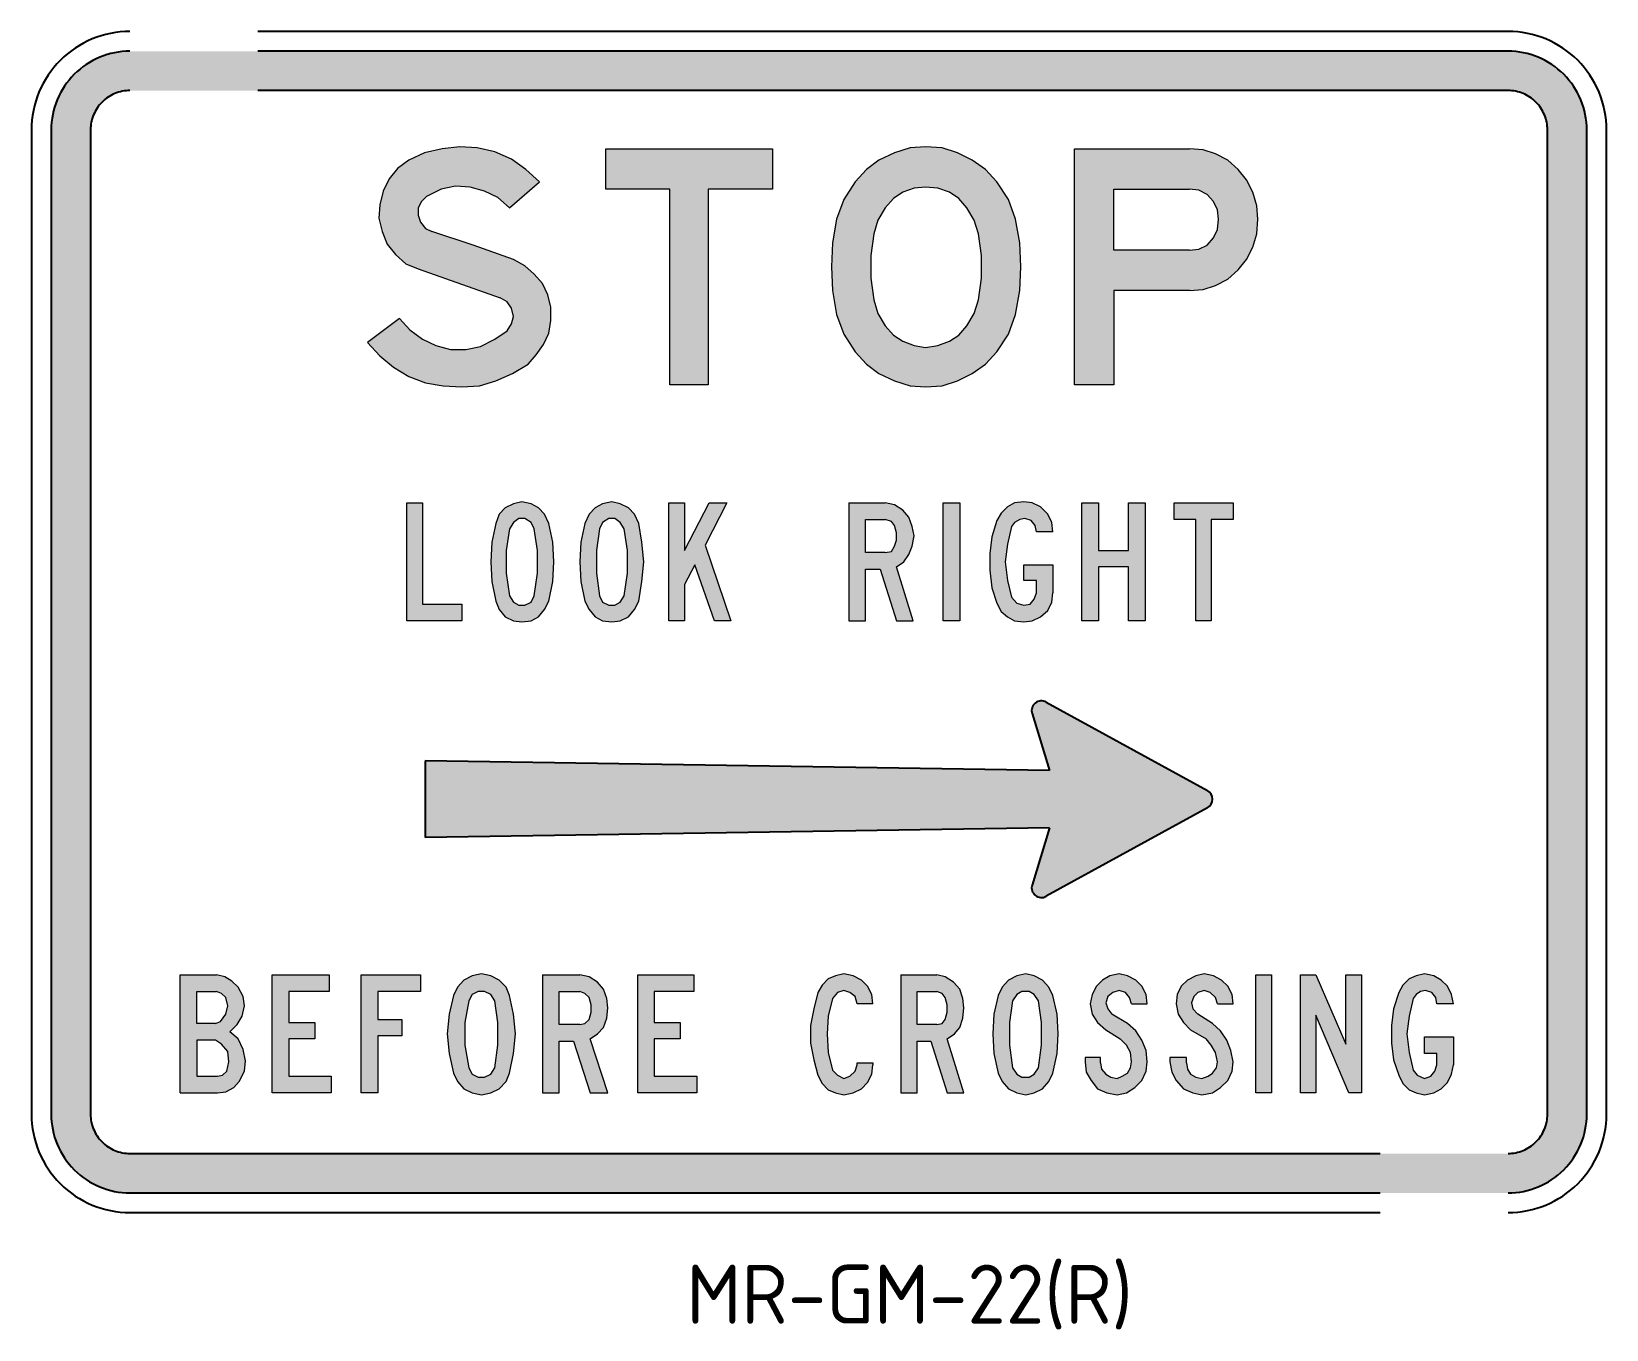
# Model space of a CAD drawing. Extents: x 251.1 to 331.1, y 174 to 240.
import ezdxf

# ---------------------------------------------------------------- set-up
doc = ezdxf.new("R2010")
doc.units = 0
doc.linetypes.add('CENTERX2', pattern=[101.6, 63.5, -12.7, 12.7, -12.7])
doc.layers.get('0').update_dxf_attribs({"linetype": 'CONTINUOUS'})
doc.layers.add('L35', color=3, linetype='CONTINUOUS')
doc.layers.add('T25', color=1, linetype='CONTINUOUS')
doc.styles.add('ISO', font='iso3098b.shx')

msp = doc.modelspace()

# ---------------------------------------------------------------- hatches: boundary and pattern name
at = {"layer": 'T25', "linetype": 'CENTERX2'}
h = msp.add_hatch(color=256, dxfattribs=at)
edge = h.paths.add_edge_path()
edge.add_line((256.143, 180.965), (326.143, 180.965))
edge.add_arc((326.143, 184.965), 4, 270, 360)
edge.add_line((330.143, 184.965), (330.143, 234.965))
edge.add_arc((326.143, 234.965), 4, 0, 90)
edge.add_line((326.143, 238.965), (256.143, 238.965))
edge.add_arc((256.143, 234.965), 4, 90, 180)
edge.add_line((252.143, 234.965), (252.143, 184.965))
edge.add_arc((256.143, 184.965), 4, 180, 270)
edge = h.paths.add_edge_path(flags=16)
edge.add_line((256.143, 182.965), (326.143, 182.965))
edge.add_arc((326.143, 184.965), 2, 270, 360)
edge.add_line((328.143, 184.965), (328.143, 234.965))
edge.add_arc((326.143, 234.965), 2, 0, 90)
edge.add_line((326.143, 236.965), (256.143, 236.965))
edge.add_arc((256.143, 234.965), 2, 90, 180)
edge.add_line((254.143, 234.965), (254.143, 184.965))
edge.add_arc((256.143, 184.965), 2, 180, 270)
h = msp.add_hatch(color=256, dxfattribs=at)
h.paths.add_polyline_path([(310.281, 210.026), (310.281, 215.18), (309.176, 215.18), (309.176, 216.021), (312.174, 216.021), (312.174, 215.18), (311.069, 215.18), (311.069, 210.026)])
h.paths.add_polyline_path([(304.496, 210.026), (304.496, 216.021), (305.338, 216.021), (305.338, 213.602), (306.863, 213.602), (306.863, 216.021), (307.704, 216.021), (307.704, 210.026), (306.863, 210.026), (306.863, 212.761), (305.338, 212.761), (305.338, 210.026)])
h.paths.add_polyline_path([(297.45, 210.026), (297.45, 216.021), (298.291, 216.021), (298.291, 210.026)])
h.paths.add_polyline_path([(283.514, 210.026), (283.514, 216.021), (284.303, 216.021), (284.303, 213.602), (285.565, 216.021), (286.459, 216.021), (285.355, 213.865), (286.67, 210.026), (285.828, 210.026), (284.829, 212.866), (284.303, 211.867), (284.303, 210.026)])
h.paths.add_polyline_path([(281.253, 211.288), (281.411, 212.445), (281.411, 213.602), (281.253, 214.706), (281.043, 215.022), (280.78, 215.232), (280.464, 215.232), (280.149, 215.022), (279.991, 214.706), (279.833, 213.602), (279.833, 212.445), (279.991, 211.288), (280.149, 210.973), (280.464, 210.815), (280.78, 210.815), (281.043, 210.973)], flags=16)
h.paths.add_polyline_path([(281.989, 211.025), (282.147, 212.025), (282.252, 213.024), (282.147, 214.023), (281.989, 214.969), (281.779, 215.443), (281.464, 215.758), (281.043, 215.969), (280.622, 216.074), (280.149, 215.969), (279.781, 215.758), (279.465, 215.443), (279.255, 214.969), (279.045, 214.023), (278.992, 213.024), (279.045, 212.025), (279.255, 211.025), (279.465, 210.605), (279.781, 210.237), (280.149, 210.026), (280.622, 209.974), (281.043, 210.026), (281.464, 210.237), (281.779, 210.605)])
h.paths.add_polyline_path([(276.678, 211.288), (276.836, 212.445), (276.836, 213.602), (276.678, 214.706), (276.521, 215.022), (276.205, 215.232), (275.889, 215.232), (275.627, 215.022), (275.416, 214.706), (275.258, 213.602), (275.258, 212.445), (275.416, 211.288), (275.627, 210.973), (275.889, 210.815), (276.205, 210.815), (276.521, 210.973)], flags=16)
h.paths.add_polyline_path([(277.414, 211.025), (277.625, 212.025), (277.677, 213.024), (277.625, 214.023), (277.414, 214.969), (277.204, 215.443), (276.889, 215.758), (276.521, 215.969), (276.047, 216.074), (275.627, 215.969), (275.206, 215.758), (274.89, 215.443), (274.733, 214.969), (274.522, 214.023), (274.47, 213.024), (274.522, 212.025), (274.733, 211.025), (274.89, 210.605), (275.206, 210.237), (275.627, 210.026), (276.047, 209.974), (276.521, 210.026), (276.889, 210.237), (277.204, 210.605)])
h.paths.add_polyline_path([(270.21, 210.026), (270.21, 216.021), (270.999, 216.021), (270.999, 210.868), (272.997, 210.868), (272.997, 210.026)])
h.paths.add_polyline_path([(280.307, 234.006), (288.773, 234.006), (288.773, 231.955), (285.513, 231.955), (285.513, 222.016), (283.567, 222.016), (283.567, 231.955), (280.307, 231.955)])
h.paths.add_polyline_path([(315.592, 186.047), (315.592, 192.042), (316.381, 192.042), (317.906, 188.519), (317.906, 192.042), (318.694, 192.042), (318.694, 186.047), (318.063, 186.047), (316.381, 189.991), (316.381, 186.047)])
h.paths.add_polyline_path([(313.331, 186.047), (313.331, 192.042), (314.119, 192.042), (314.119, 186.047)])
h.paths.add_polyline_path([(302.288, 187.309), (302.445, 188.466), (302.445, 189.623), (302.288, 190.727), (302.077, 191.043), (301.814, 191.201), (301.446, 191.201), (301.183, 191.043), (300.973, 190.727), (300.815, 189.623), (300.815, 188.466), (300.973, 187.309), (301.183, 186.994), (301.446, 186.836), (301.814, 186.836), (302.077, 186.994)], flags=16)
h.paths.add_polyline_path([(303.024, 187.046), (303.234, 188.045), (303.287, 189.045), (303.234, 190.044), (303.024, 190.99), (302.813, 191.411), (302.498, 191.779), (302.077, 191.989), (301.657, 192.095), (301.183, 191.989), (300.763, 191.779), (300.447, 191.411), (300.237, 190.99), (300.026, 190.044), (299.974, 189.045), (300.026, 188.045), (300.237, 187.046), (300.447, 186.626), (300.763, 186.257), (301.183, 186.047), (301.657, 185.942), (302.077, 186.047), (302.498, 186.257), (302.813, 186.626)])
h.paths.add_polyline_path([(281.937, 186.047), (281.937, 192.042), (284.777, 192.042), (284.777, 191.201), (282.778, 191.201), (282.778, 189.623), (284.093, 189.623), (284.093, 188.782), (282.778, 188.782), (282.778, 186.889), (284.934, 186.889), (284.934, 186.047)])
h.paths.add_polyline_path([(274.68, 187.309), (274.838, 188.466), (274.838, 189.623), (274.68, 190.727), (274.47, 191.043), (274.154, 191.201), (273.839, 191.201), (273.523, 191.043), (273.365, 190.727), (273.155, 189.623), (273.155, 188.466), (273.365, 187.309), (273.523, 186.994), (273.839, 186.836), (274.154, 186.836), (274.47, 186.994)], flags=16)
h.paths.add_polyline_path([(275.416, 187.046), (275.627, 188.045), (275.732, 189.045), (275.627, 190.044), (275.416, 190.99), (275.258, 191.411), (274.89, 191.779), (274.47, 191.989), (273.996, 192.095), (273.523, 191.989), (273.102, 191.779), (272.787, 191.411), (272.577, 190.99), (272.366, 190.044), (272.261, 189.045), (272.366, 188.045), (272.577, 187.046), (272.787, 186.626), (273.102, 186.257), (273.523, 186.047), (273.996, 185.942), (274.47, 186.047), (274.89, 186.257), (275.258, 186.626)])
h.paths.add_polyline_path([(267.896, 186.047), (267.896, 192.042), (270.894, 192.042), (270.894, 191.201), (268.738, 191.201), (268.738, 189.781), (269.947, 189.781), (269.947, 188.939), (268.738, 188.939), (268.738, 186.047)])
h.paths.add_polyline_path([(263.374, 186.047), (263.374, 192.042), (266.266, 192.042), (266.266, 191.201), (264.215, 191.201), (264.215, 189.623), (265.53, 189.623), (265.53, 188.782), (264.215, 188.782), (264.215, 186.889), (266.371, 186.889), (266.371, 186.047)])
h.paths.add_polyline_path([(260.482, 188.729), (259.535, 188.729), (259.535, 186.889), (260.587, 186.889), (260.85, 186.941), (261.06, 187.151), (261.165, 187.625), (261.113, 188.151), (260.797, 188.519)], flags=16)
h.paths.add_polyline_path([(303.024, 214.549), (302.182, 214.549), (302.13, 214.864), (301.92, 215.127), (301.604, 215.232), (301.341, 215.18), (301.078, 215.022), (300.92, 214.812), (300.71, 213.918), (300.605, 213.024), (300.71, 212.077), (300.92, 211.236), (301.183, 210.92), (301.551, 210.815), (301.867, 210.868), (302.077, 211.131), (302.182, 211.446), (302.182, 212.077), (301.551, 212.077), (301.551, 212.866), (303.024, 212.866), (303.024, 211.446), (302.971, 210.973), (302.761, 210.552), (302.393, 210.237), (301.972, 210.026), (301.551, 209.974), (301.078, 210.026), (300.71, 210.237), (300.395, 210.5), (300.184, 210.92), (299.921, 211.709), (299.816, 212.603), (299.816, 213.444), (299.921, 214.286), (300.184, 215.127), (300.395, 215.495), (300.71, 215.811), (301.078, 216.021), (301.551, 216.074), (301.972, 216.021), (302.393, 215.811), (302.761, 215.443), (302.971, 215.022)])
h.paths.add_polyline_path([(295.083, 212.761), (295.451, 213.024), (295.714, 213.392), (295.872, 213.813), (295.977, 214.338), (295.872, 214.812), (295.714, 215.285), (295.399, 215.653), (294.978, 215.916), (294.505, 216.021), (292.664, 216.021), (292.664, 210.026), (293.506, 210.026), (293.506, 212.656), (294.242, 212.656), (295.083, 210.026), (295.925, 210.026)])
h.paths.add_polyline_path([(294.505, 213.497), (293.506, 213.497), (293.506, 215.18), (294.505, 215.18), (294.82, 215.075), (294.978, 214.864), (295.083, 214.496), (295.083, 214.128), (294.978, 213.813), (294.82, 213.55)], flags=16)
h.paths.add_polyline_path([(309.965, 228.852), (306.126, 228.852), (306.126, 231.955), (309.965, 231.955), (310.438, 231.902), (310.859, 231.692), (311.175, 231.324), (311.385, 230.903), (311.438, 230.43), (311.385, 229.904), (311.175, 229.483), (310.859, 229.115), (310.438, 228.905)], flags=16)
h.paths.add_polyline_path([(309.965, 226.801), (306.126, 226.801), (306.126, 222.016), (304.128, 222.016), (304.128, 234.006), (309.965, 234.006), (310.649, 233.953), (311.28, 233.743), (311.911, 233.427), (312.437, 232.954), (312.857, 232.428), (313.173, 231.797), (313.383, 231.113), (313.436, 230.43), (313.383, 229.693), (313.173, 229.01), (312.857, 228.379), (312.437, 227.853), (311.911, 227.38), (311.28, 227.064), (310.649, 226.854)])
h.paths.add_polyline_path([(296.556, 232.06), (295.977, 232.007), (295.399, 231.797), (294.926, 231.481), (294.505, 231.008), (294.137, 230.377), (293.926, 229.693), (293.769, 228.589), (293.769, 227.432), (293.926, 226.328), (294.137, 225.644), (294.505, 225.013), (294.926, 224.54), (295.399, 224.225), (295.977, 224.014), (296.556, 223.909), (297.187, 224.014), (297.765, 224.225), (298.239, 224.54), (298.659, 225.013), (299.027, 225.644), (299.238, 226.328), (299.395, 227.432), (299.395, 228.589), (299.238, 229.693), (299.027, 230.377), (298.659, 231.008), (298.239, 231.481), (297.765, 231.797), (297.187, 232.007)], flags=16)
h.paths.add_polyline_path([(296.556, 234.111), (295.767, 234.058), (294.978, 233.795), (294.189, 233.427), (293.558, 232.954), (292.98, 232.323), (292.401, 231.429), (292.033, 230.43), (291.823, 229.22), (291.77, 228.011), (291.823, 226.801), (292.033, 225.592), (292.401, 224.593), (292.98, 223.699), (293.558, 223.068), (294.189, 222.594), (294.978, 222.226), (295.767, 221.963), (296.556, 221.911), (297.397, 221.963), (298.186, 222.226), (298.922, 222.594), (299.606, 223.068), (300.184, 223.699), (300.763, 224.593), (301.131, 225.592), (301.341, 226.801), (301.394, 228.011), (301.341, 229.22), (301.131, 230.43), (300.763, 231.429), (300.184, 232.323), (299.606, 232.954), (298.922, 233.427), (298.186, 233.795), (297.397, 234.058)])
h.paths.add_polyline_path([(269.842, 225.381), (268.212, 224.172), (268.843, 223.488), (269.527, 222.91), (270.315, 222.437), (271.157, 222.121), (272.051, 221.963), (272.997, 221.911), (273.891, 221.963), (274.733, 222.226), (275.574, 222.594), (276.363, 223.068), (276.783, 223.541), (277.152, 224.067), (277.414, 224.645), (277.52, 225.276), (277.52, 225.96), (277.362, 226.591), (277.099, 227.169), (276.678, 227.643), (276.205, 228.063), (275.627, 228.379), (273.576, 229.115), (271.472, 229.799), (271.157, 229.956), (270.894, 230.272), (270.789, 230.64), (270.789, 231.008), (270.946, 231.324), (271.209, 231.587), (271.946, 231.955), (272.682, 232.112), (273.418, 232.06), (274.154, 231.85), (274.838, 231.534), (275.416, 231.008), (276.941, 232.323), (276.258, 232.954), (275.521, 233.48), (274.68, 233.848), (273.786, 234.058), (272.892, 234.111), (271.998, 234.006), (271.104, 233.795), (270.315, 233.427), (269.737, 233.006), (269.316, 232.481), (269.001, 231.85), (268.843, 231.166), (268.79, 230.482), (268.948, 229.799), (269.211, 229.168), (269.632, 228.642), (270.158, 228.168), (270.789, 227.906), (274.943, 226.433), (275.311, 226.223), (275.521, 225.907), (275.627, 225.487), (275.521, 225.119), (275.311, 224.75), (274.68, 224.33), (273.944, 223.962), (273.208, 223.804), (272.419, 223.804), (271.683, 224.014), (270.999, 224.33), (270.368, 224.803)])
h.paths.add_polyline_path([(323.375, 190.57), (322.533, 190.57), (322.481, 190.885), (322.27, 191.148), (321.955, 191.253), (321.692, 191.201), (321.481, 191.043), (321.324, 190.832), (321.113, 189.939), (321.008, 189.045), (321.113, 188.098), (321.324, 187.204), (321.534, 186.941), (321.902, 186.783), (322.218, 186.889), (322.428, 187.151), (322.533, 187.467), (322.533, 188.045), (321.902, 188.045), (321.902, 188.887), (323.375, 188.887), (323.375, 187.467), (323.269, 186.994), (323.059, 186.573), (322.744, 186.257), (322.375, 186.047), (321.902, 185.942), (321.481, 186.047), (321.113, 186.205), (320.798, 186.52), (320.588, 186.941), (320.325, 187.73), (320.219, 188.571), (320.219, 189.465), (320.325, 190.307), (320.588, 191.148), (320.798, 191.516), (321.113, 191.832), (321.481, 191.989), (321.902, 192.095), (322.375, 191.989), (322.744, 191.779), (323.059, 191.464), (323.269, 191.043)])
h.paths.add_polyline_path([(309.807, 187.572), (309.807, 187.835), (308.966, 187.835), (308.966, 187.625), (309.071, 187.099), (309.282, 186.678), (309.65, 186.257), (310.123, 186.047), (310.596, 185.942), (311.122, 186.047), (311.543, 186.31), (311.911, 186.678), (312.121, 187.151), (312.174, 187.625), (312.069, 188.203), (311.858, 188.729), (311.543, 189.202), (311.122, 189.57), (310.386, 190.044), (310.123, 190.307), (310.07, 190.622), (310.176, 190.938), (310.386, 191.148), (310.701, 191.253), (311.017, 191.148), (311.28, 190.885), (311.385, 190.57), (312.174, 190.57), (312.121, 191.043), (311.911, 191.464), (311.595, 191.779), (311.175, 191.989), (310.701, 192.095), (310.281, 191.989), (309.86, 191.779), (309.544, 191.464), (309.334, 191.043), (309.282, 190.57), (309.387, 190.044), (309.65, 189.623), (310.018, 189.255), (310.807, 188.782), (311.069, 188.466), (311.28, 188.098), (311.385, 187.625), (311.332, 187.309), (311.122, 187.046), (310.912, 186.889), (310.596, 186.783), (310.281, 186.836), (310.018, 186.994), (309.86, 187.257)])
h.paths.add_polyline_path([(305.443, 187.572), (305.443, 187.835), (304.654, 187.835), (304.654, 187.625), (304.707, 187.099), (304.97, 186.678), (305.285, 186.257), (305.758, 186.047), (306.284, 185.942), (306.757, 186.047), (307.178, 186.31), (307.546, 186.678), (307.757, 187.151), (307.809, 187.625), (307.757, 188.203), (307.546, 188.729), (307.231, 189.202), (306.81, 189.57), (306.021, 190.044), (305.811, 190.307), (305.706, 190.622), (305.811, 190.938), (306.074, 191.148), (306.389, 191.253), (306.705, 191.148), (306.915, 190.885), (307.02, 190.57), (307.809, 190.57), (307.757, 191.043), (307.546, 191.464), (307.231, 191.779), (306.81, 191.989), (306.389, 192.095), (305.916, 191.989), (305.548, 191.779), (305.232, 191.464), (305.022, 191.043), (304.917, 190.57), (305.022, 190.044), (305.285, 189.623), (305.706, 189.255), (306.442, 188.782), (306.757, 188.466), (306.968, 188.098), (307.02, 187.625), (306.968, 187.309), (306.81, 187.046), (306.547, 186.889), (306.284, 186.783), (305.969, 186.836), (305.706, 186.994), (305.495, 187.257)])
h.paths.add_polyline_path([(297.66, 188.782), (298.028, 189.045), (298.291, 189.36), (298.449, 189.833), (298.501, 190.359), (298.449, 190.832), (298.291, 191.306), (297.976, 191.674), (297.555, 191.937), (297.134, 192.042), (295.294, 192.042), (295.294, 186.047), (296.135, 186.047), (296.135, 188.676), (296.819, 188.676), (297.66, 186.047), (298.501, 186.047)])
h.paths.add_polyline_path([(297.134, 189.518), (296.135, 189.518), (296.135, 191.201), (297.134, 191.201), (297.397, 191.095), (297.555, 190.885), (297.66, 190.517), (297.66, 190.149), (297.555, 189.781), (297.397, 189.57)], flags=16)
h.paths.add_polyline_path([(293.874, 190.57), (293.085, 190.57), (292.98, 190.938), (292.717, 191.148), (292.401, 191.253), (292.086, 191.148), (291.823, 190.832), (291.613, 189.939), (291.56, 189.045), (291.613, 188.098), (291.823, 187.204), (292.086, 186.941), (292.401, 186.783), (292.717, 186.889), (292.98, 187.151), (293.085, 187.467), (293.085, 187.572), (293.874, 187.572), (293.874, 187.467), (293.821, 186.994), (293.611, 186.573), (293.295, 186.257), (292.875, 186.047), (292.401, 185.942), (291.981, 186.047), (291.613, 186.205), (291.297, 186.52), (291.087, 186.941), (290.876, 187.73), (290.719, 188.571), (290.719, 189.465), (290.876, 190.307), (291.087, 191.148), (291.297, 191.516), (291.613, 191.832), (291.981, 191.989), (292.401, 192.095), (292.875, 191.989), (293.295, 191.779), (293.611, 191.464), (293.821, 191.043)])
h.paths.add_polyline_path([(279.518, 188.782), (279.886, 189.045), (280.202, 189.36), (280.359, 189.833), (280.412, 190.359), (280.359, 190.832), (280.202, 191.306), (279.886, 191.674), (279.465, 191.937), (278.992, 192.042), (277.099, 192.042), (277.099, 186.047), (277.94, 186.047), (277.94, 188.676), (278.677, 188.676), (279.518, 186.047), (280.412, 186.047)])
h.paths.add_polyline_path([(278.992, 189.518), (277.94, 189.518), (277.94, 191.201), (278.992, 191.201), (279.255, 191.095), (279.465, 190.885), (279.57, 190.517), (279.57, 190.149), (279.465, 189.781), (279.255, 189.57)], flags=16)
h.paths.add_polyline_path([(258.694, 186.047), (260.587, 186.047), (261.008, 186.1), (261.428, 186.31), (261.691, 186.626), (261.954, 187.151), (262.007, 187.677), (261.902, 188.256), (261.639, 188.782), (261.218, 189.15), (261.586, 189.518), (261.849, 189.939), (261.954, 190.464), (261.902, 190.938), (261.639, 191.411), (261.323, 191.726), (260.955, 191.937), (260.534, 192.042), (258.694, 192.042)])
h.paths.add_polyline_path([(260.482, 189.57), (260.745, 189.676), (261.008, 190.044), (261.113, 190.464), (261.008, 190.885), (260.797, 191.095), (260.534, 191.201), (259.535, 191.201), (259.535, 189.57)], flags=16)
h = msp.add_hatch(color=256, dxfattribs=at)
edge = h.paths.add_edge_path()
edge.add_arc((310.637, 200.965), 0.5, 298.75712, 421.24288)
edge.add_line((310.878, 201.403), (302.685, 205.899))
edge.add_arc((302.444, 205.461), 0.5, 61.24288, 196.81936)
edge.add_line((301.966, 205.316), (302.843, 202.415))
edge.add_line((302.843, 202.415), (271.143, 202.915))
edge.add_line((271.143, 202.915), (271.143, 199.015))
edge.add_line((271.143, 199.015), (302.843, 199.515))
edge.add_line((302.843, 199.515), (301.962, 196.603))
edge.add_arc((302.444, 196.468), 0.5, 164.38525, 298.75712)
edge.add_line((302.684, 196.03), (310.878, 200.526))

# ---------------------------------------------------------------- linework, layer by layer
at = {"color": 1, "lineweight": 0}
for points in [[(275.416, 231.008), (276.941, 232.323), (276.258, 232.954), (275.521, 233.48), (274.68, 233.848), (273.786, 234.058), (272.892, 234.111), (271.998, 234.006), (271.104, 233.795), (270.315, 233.427), (269.737, 233.006), (269.316, 232.481), (269.001, 231.85), (268.843, 231.166), (268.79, 230.482), (268.948, 229.799), (269.211, 229.168), (269.632, 228.642), (270.158, 228.168), (270.789, 227.906), (274.943, 226.433)], [(280.307, 234.006), (288.773, 234.006), (288.773, 231.955), (285.513, 231.955), (285.513, 222.016), (283.567, 222.016), (283.567, 231.955), (280.307, 231.955), (280.307, 234.006), (280.307, 234.006)], [(296.556, 234.111), (295.767, 234.058), (294.978, 233.795), (294.189, 233.427), (293.558, 232.954), (292.98, 232.323)], [(300.184, 232.323), (299.606, 232.954), (298.922, 233.427), (298.186, 233.795), (297.397, 234.058), (296.556, 234.111)], [(304.128, 234.006), (309.965, 234.006)], [(309.965, 226.801), (306.126, 226.801), (306.126, 222.016), (304.128, 222.016), (304.128, 234.006)], [(313.436, 230.43), (313.383, 231.113), (313.173, 231.797), (312.857, 232.428), (312.437, 232.954), (311.911, 233.427), (311.28, 233.743), (310.649, 233.953), (309.965, 234.006)], [(275.416, 231.008), (274.838, 231.534), (274.154, 231.85), (273.418, 232.06), (272.682, 232.112), (271.946, 231.955), (271.209, 231.587)], [(292.98, 232.323), (292.401, 231.429), (292.033, 230.43)], [(296.556, 232.06), (295.977, 232.007), (295.399, 231.797), (294.926, 231.481), (294.505, 231.008)], [(298.659, 231.008), (298.239, 231.481), (297.765, 231.797), (297.187, 232.007), (296.556, 232.06)], [(301.131, 230.43), (300.763, 231.429), (300.184, 232.323)], [(271.209, 231.587), (270.946, 231.324), (270.789, 231.008), (270.789, 230.64), (270.894, 230.272), (271.157, 229.956), (271.472, 229.799)], [(306.126, 231.955), (309.965, 231.955)], [(309.965, 228.852), (306.126, 228.852), (306.126, 231.955)], [(311.438, 230.43), (311.385, 230.903), (311.175, 231.324), (310.859, 231.692), (310.438, 231.902), (309.965, 231.955)], [(292.033, 230.43), (291.823, 229.22), (291.77, 228.011), (291.823, 226.801), (292.033, 225.592)], [(294.505, 231.008), (294.137, 230.377), (293.926, 229.693)], [(299.238, 229.693), (299.027, 230.377), (298.659, 231.008)], [(301.131, 225.592), (301.341, 226.801), (301.394, 228.011), (301.341, 229.22), (301.131, 230.43)], [(309.965, 226.801), (310.649, 226.854), (311.28, 227.064), (311.911, 227.38), (312.437, 227.853), (312.857, 228.379), (313.173, 229.01), (313.383, 229.693), (313.436, 230.43)], [(309.965, 228.852), (310.438, 228.905), (310.859, 229.115), (311.175, 229.483), (311.385, 229.904), (311.438, 230.43)], [(268.212, 224.172), (268.843, 223.488), (269.527, 222.91), (270.315, 222.437), (271.157, 222.121), (272.051, 221.963), (272.997, 221.911), (273.891, 221.963), (274.733, 222.226), (275.574, 222.594), (276.363, 223.068), (276.783, 223.541), (277.152, 224.067), (277.414, 224.645), (277.52, 225.276), (277.52, 225.96), (277.362, 226.591), (277.099, 227.169), (276.678, 227.643), (276.205, 228.063), (275.627, 228.379), (273.576, 229.115), (271.472, 229.799)], [(293.926, 229.693), (293.769, 228.589), (293.769, 227.432), (293.926, 226.328)], [(299.238, 226.328), (299.395, 227.432), (299.395, 228.589), (299.238, 229.693)], [(275.311, 224.75), (275.521, 225.119), (275.627, 225.487), (275.521, 225.907), (275.311, 226.223), (274.943, 226.433)], [(293.926, 226.328), (294.137, 225.644), (294.505, 225.013)], [(298.659, 225.013), (299.027, 225.644), (299.238, 226.328)], [(269.842, 225.381), (268.212, 224.172)], [(269.842, 225.381), (270.368, 224.803), (270.999, 224.33), (271.683, 224.014), (272.419, 223.804), (273.208, 223.804), (273.944, 223.962), (274.68, 224.33), (275.311, 224.75)], [(292.033, 225.592), (292.401, 224.593), (292.98, 223.699)], [(294.505, 225.013), (294.926, 224.54), (295.399, 224.225), (295.977, 224.014), (296.556, 223.909)], [(296.556, 223.909), (297.187, 224.014), (297.765, 224.225), (298.239, 224.54), (298.659, 225.013)], [(300.184, 223.699), (300.763, 224.593), (301.131, 225.592)], [(292.98, 223.699), (293.558, 223.068), (294.189, 222.594), (294.978, 222.226), (295.767, 221.963), (296.556, 221.911), (297.397, 221.963), (298.186, 222.226), (298.922, 222.594), (299.606, 223.068), (300.184, 223.699)], [(270.21, 210.026), (270.21, 216.021), (270.999, 216.021), (270.999, 210.868), (272.997, 210.868), (272.997, 210.026), (270.21, 210.026), (270.21, 210.026)], [(277.414, 211.025), (277.625, 212.025), (277.677, 213.024), (277.625, 214.023), (277.414, 214.969), (277.204, 215.443), (276.889, 215.758), (276.521, 215.969), (276.047, 216.074), (275.627, 215.969), (275.206, 215.758), (274.89, 215.443), (274.733, 214.969), (274.522, 214.023), (274.47, 213.024), (274.522, 212.025), (274.733, 211.025), (274.89, 210.605), (275.206, 210.237), (275.627, 210.026), (276.047, 209.974), (276.521, 210.026), (276.889, 210.237), (277.204, 210.605), (277.414, 211.025), (277.414, 211.025)], [(281.989, 211.025), (282.147, 212.025), (282.252, 213.024), (282.147, 214.023), (281.989, 214.969), (281.779, 215.443), (281.464, 215.758), (281.043, 215.969), (280.622, 216.074), (280.149, 215.969), (279.781, 215.758), (279.465, 215.443), (279.255, 214.969), (279.045, 214.023), (278.992, 213.024), (279.045, 212.025), (279.255, 211.025), (279.465, 210.605), (279.781, 210.237), (280.149, 210.026), (280.622, 209.974), (281.043, 210.026), (281.464, 210.237), (281.779, 210.605), (281.989, 211.025), (281.989, 211.025)], [(283.514, 210.026), (283.514, 216.021), (284.303, 216.021), (284.303, 213.602), (285.565, 216.021), (286.459, 216.021), (285.355, 213.865), (286.67, 210.026), (285.828, 210.026), (284.829, 212.866), (284.303, 211.867), (284.303, 210.026), (283.514, 210.026), (283.514, 210.026)], [(292.664, 216.021), (292.664, 210.026), (293.506, 210.026), (293.506, 212.656), (294.242, 212.656), (295.083, 210.026), (295.925, 210.026), (295.083, 212.761)], [(292.664, 216.021), (294.505, 216.021)], [(295.714, 215.285), (295.399, 215.653), (294.978, 215.916), (294.505, 216.021)], [(297.45, 210.026), (297.45, 216.021), (298.291, 216.021), (298.291, 210.026), (297.45, 210.026), (297.45, 210.026)], [(301.551, 216.074), (301.078, 216.021), (300.71, 215.811), (300.395, 215.495), (300.184, 215.127)], [(303.024, 214.549), (302.971, 215.022), (302.761, 215.443), (302.393, 215.811), (301.972, 216.021), (301.551, 216.074)], [(304.496, 210.026), (304.496, 216.021), (305.338, 216.021), (305.338, 213.602), (306.863, 213.602), (306.863, 216.021), (307.704, 216.021), (307.704, 210.026), (306.863, 210.026), (306.863, 212.761), (305.338, 212.761), (305.338, 210.026), (304.496, 210.026), (304.496, 210.026)], [(310.281, 210.026), (310.281, 215.18), (309.176, 215.18), (309.176, 216.021), (312.174, 216.021), (312.174, 215.18), (311.069, 215.18), (311.069, 210.026), (310.281, 210.026), (310.281, 210.026)], [(276.678, 211.288), (276.836, 212.445), (276.836, 213.602), (276.678, 214.706), (276.521, 215.022), (276.205, 215.232), (275.889, 215.232), (275.627, 215.022), (275.416, 214.706), (275.258, 213.602), (275.258, 212.445), (275.416, 211.288), (275.627, 210.973), (275.889, 210.815), (276.205, 210.815), (276.521, 210.973), (276.678, 211.288), (276.678, 211.288)], [(281.253, 211.288), (281.411, 212.445), (281.411, 213.602), (281.253, 214.706), (281.043, 215.022), (280.78, 215.232), (280.464, 215.232), (280.149, 215.022), (279.991, 214.706), (279.833, 213.602), (279.833, 212.445), (279.991, 211.288), (280.149, 210.973), (280.464, 210.815), (280.78, 210.815), (281.043, 210.973), (281.253, 211.288), (281.253, 211.288)], [(295.714, 213.392), (295.872, 213.813), (295.977, 214.338), (295.872, 214.812), (295.714, 215.285)], [(303.024, 214.549), (302.182, 214.549), (302.13, 214.864), (301.92, 215.127), (301.604, 215.232), (301.341, 215.18), (301.078, 215.022), (300.92, 214.812), (300.71, 213.918), (300.605, 213.024), (300.71, 212.077), (300.92, 211.236), (301.183, 210.92), (301.551, 210.815), (301.867, 210.868), (302.077, 211.131), (302.182, 211.446)], [(293.506, 215.18), (294.505, 215.18)], [(294.505, 213.497), (293.506, 213.497), (293.506, 215.18)], [(294.978, 214.864), (294.82, 215.075), (294.505, 215.18)], [(294.978, 213.813), (295.083, 214.128), (295.083, 214.496), (294.978, 214.864)], [(300.184, 215.127), (299.921, 214.286), (299.816, 213.444), (299.816, 212.603), (299.921, 211.709), (300.184, 210.92)], [(294.505, 213.497), (294.82, 213.55), (294.978, 213.813)], [(295.083, 212.761), (295.451, 213.024), (295.714, 213.392)], [(302.182, 211.446), (302.182, 212.077), (301.551, 212.077), (301.551, 212.866), (303.024, 212.866), (303.024, 211.446)], [(301.551, 209.974), (301.972, 210.026), (302.393, 210.237), (302.761, 210.552), (302.971, 210.973), (303.024, 211.446)], [(300.184, 210.92), (300.395, 210.5), (300.71, 210.237), (301.078, 210.026), (301.551, 209.974)], [(258.694, 186.047), (258.694, 192.042), (260.534, 192.042)], [(261.639, 191.411), (261.323, 191.726), (260.955, 191.937), (260.534, 192.042)], [(263.374, 186.047), (263.374, 192.042), (266.266, 192.042), (266.266, 191.201), (264.215, 191.201), (264.215, 189.623), (265.53, 189.623), (265.53, 188.782), (264.215, 188.782), (264.215, 186.889), (266.371, 186.889), (266.371, 186.047), (263.374, 186.047), (263.374, 186.047)], [(267.896, 186.047), (267.896, 192.042), (270.894, 192.042), (270.894, 191.201), (268.738, 191.201), (268.738, 189.781), (269.947, 189.781), (269.947, 188.939), (268.738, 188.939), (268.738, 186.047), (267.896, 186.047), (267.896, 186.047)], [(275.416, 187.046), (275.627, 188.045), (275.732, 189.045), (275.627, 190.044), (275.416, 190.99), (275.258, 191.411), (274.89, 191.779), (274.47, 191.989), (273.996, 192.095), (273.523, 191.989), (273.102, 191.779), (272.787, 191.411), (272.577, 190.99), (272.366, 190.044), (272.261, 189.045), (272.366, 188.045), (272.577, 187.046), (272.787, 186.626), (273.102, 186.257), (273.523, 186.047), (273.996, 185.942), (274.47, 186.047), (274.89, 186.257), (275.258, 186.626), (275.416, 187.046), (275.416, 187.046)], [(277.099, 192.042), (277.099, 186.047), (277.94, 186.047), (277.94, 188.676), (278.677, 188.676), (279.518, 186.047), (280.412, 186.047), (279.518, 188.782)], [(277.099, 192.042), (278.992, 192.042)], [(280.202, 191.306), (279.886, 191.674), (279.465, 191.937), (278.992, 192.042)], [(281.937, 186.047), (281.937, 192.042), (284.777, 192.042), (284.777, 191.201), (282.778, 191.201), (282.778, 189.623), (284.093, 189.623), (284.093, 188.782), (282.778, 188.782), (282.778, 186.889), (284.934, 186.889), (284.934, 186.047), (281.937, 186.047), (281.937, 186.047)], [(292.401, 192.095), (291.981, 191.989), (291.613, 191.832), (291.297, 191.516), (291.087, 191.148)], [(293.874, 190.57), (293.821, 191.043), (293.611, 191.464), (293.295, 191.779), (292.875, 191.989), (292.401, 192.095)], [(295.294, 192.042), (295.294, 186.047), (296.135, 186.047), (296.135, 188.676), (296.819, 188.676), (297.66, 186.047), (298.501, 186.047), (297.66, 188.782)], [(295.294, 192.042), (297.134, 192.042)], [(298.291, 191.306), (297.976, 191.674), (297.555, 191.937), (297.134, 192.042)], [(303.024, 187.046), (303.234, 188.045), (303.287, 189.045), (303.234, 190.044), (303.024, 190.99), (302.813, 191.411), (302.498, 191.779), (302.077, 191.989), (301.657, 192.095), (301.183, 191.989), (300.763, 191.779), (300.447, 191.411), (300.237, 190.99), (300.026, 190.044), (299.974, 189.045), (300.026, 188.045), (300.237, 187.046), (300.447, 186.626), (300.763, 186.257), (301.183, 186.047), (301.657, 185.942), (302.077, 186.047), (302.498, 186.257), (302.813, 186.626), (303.024, 187.046), (303.024, 187.046)], [(307.02, 190.57), (307.809, 190.57), (307.757, 191.043), (307.546, 191.464), (307.231, 191.779), (306.81, 191.989), (306.389, 192.095), (305.916, 191.989), (305.548, 191.779), (305.232, 191.464), (305.022, 191.043), (304.917, 190.57), (305.022, 190.044), (305.285, 189.623), (305.706, 189.255), (306.442, 188.782)], [(311.385, 190.57), (312.174, 190.57), (312.121, 191.043), (311.911, 191.464), (311.595, 191.779), (311.175, 191.989), (310.701, 192.095), (310.281, 191.989), (309.86, 191.779), (309.544, 191.464), (309.334, 191.043), (309.282, 190.57), (309.387, 190.044), (309.65, 189.623), (310.018, 189.255), (310.807, 188.782)], [(313.331, 186.047), (313.331, 192.042), (314.119, 192.042), (314.119, 186.047), (313.331, 186.047), (313.331, 186.047)], [(315.592, 186.047), (315.592, 192.042), (316.381, 192.042), (317.906, 188.519), (317.906, 192.042), (318.694, 192.042), (318.694, 186.047), (318.063, 186.047), (316.381, 189.991), (316.381, 186.047), (315.592, 186.047), (315.592, 186.047)], [(321.902, 192.095), (321.481, 191.989), (321.113, 191.832), (320.798, 191.516), (320.588, 191.148)], [(323.375, 190.57), (323.269, 191.043), (323.059, 191.464), (322.744, 191.779), (322.375, 191.989), (321.902, 192.095)], [(260.482, 189.57), (259.535, 189.57), (259.535, 191.201), (260.534, 191.201)], [(261.008, 190.885), (260.797, 191.095), (260.534, 191.201)], [(261.218, 189.15), (261.586, 189.518), (261.849, 189.939), (261.954, 190.464), (261.902, 190.938), (261.639, 191.411)], [(274.68, 187.309), (274.838, 188.466), (274.838, 189.623), (274.68, 190.727), (274.47, 191.043), (274.154, 191.201), (273.839, 191.201), (273.523, 191.043), (273.365, 190.727), (273.155, 189.623), (273.155, 188.466), (273.365, 187.309), (273.523, 186.994), (273.839, 186.836), (274.154, 186.836), (274.47, 186.994), (274.68, 187.309), (274.68, 187.309)], [(277.94, 191.201), (278.992, 191.201)], [(278.992, 189.518), (277.94, 189.518), (277.94, 191.201)], [(279.465, 190.885), (279.255, 191.095), (278.992, 191.201)], [(280.202, 189.36), (280.359, 189.833), (280.412, 190.359), (280.359, 190.832), (280.202, 191.306)], [(293.874, 190.57), (293.085, 190.57), (292.98, 190.938), (292.717, 191.148), (292.401, 191.253), (292.086, 191.148), (291.823, 190.832), (291.613, 189.939), (291.56, 189.045), (291.613, 188.098), (291.823, 187.204), (292.086, 186.941), (292.401, 186.783), (292.717, 186.889), (292.98, 187.151), (293.085, 187.467), (293.085, 187.572), (293.874, 187.572)], [(296.135, 191.201), (297.134, 191.201)], [(297.134, 189.518), (296.135, 189.518), (296.135, 191.201)], [(297.555, 190.885), (297.397, 191.095), (297.134, 191.201)], [(298.291, 189.36), (298.449, 189.833), (298.501, 190.359), (298.449, 190.832), (298.291, 191.306)], [(302.288, 187.309), (302.445, 188.466), (302.445, 189.623), (302.288, 190.727), (302.077, 191.043), (301.814, 191.201), (301.446, 191.201), (301.183, 191.043), (300.973, 190.727), (300.815, 189.623), (300.815, 188.466), (300.973, 187.309), (301.183, 186.994), (301.446, 186.836), (301.814, 186.836), (302.077, 186.994), (302.288, 187.309), (302.288, 187.309)], [(306.389, 191.253), (306.074, 191.148), (305.811, 190.938), (305.706, 190.622), (305.811, 190.307), (306.021, 190.044)], [(307.02, 190.57), (306.915, 190.885), (306.705, 191.148), (306.389, 191.253)], [(310.701, 191.253), (310.386, 191.148), (310.176, 190.938), (310.07, 190.622), (310.123, 190.307), (310.386, 190.044)], [(311.385, 190.57), (311.28, 190.885), (311.017, 191.148), (310.701, 191.253)], [(323.375, 190.57), (322.533, 190.57), (322.481, 190.885), (322.27, 191.148), (321.955, 191.253), (321.692, 191.201), (321.481, 191.043), (321.324, 190.832), (321.113, 189.939), (321.008, 189.045), (321.113, 188.098), (321.324, 187.204), (321.534, 186.941), (321.902, 186.783), (322.218, 186.889), (322.428, 187.151), (322.533, 187.467)], [(260.745, 189.676), (261.008, 190.044), (261.113, 190.464), (261.008, 190.885)], [(279.465, 189.781), (279.57, 190.149), (279.57, 190.517), (279.465, 190.885)], [(291.087, 191.148), (290.876, 190.307), (290.719, 189.465), (290.719, 188.571), (290.876, 187.73), (291.087, 186.941)], [(297.555, 189.781), (297.66, 190.149), (297.66, 190.517), (297.555, 190.885)], [(320.588, 191.148), (320.325, 190.307), (320.219, 189.465), (320.219, 188.571), (320.325, 187.73), (320.588, 186.941)], [(260.482, 189.57), (260.745, 189.676)], [(278.992, 189.518), (279.255, 189.57), (279.465, 189.781)], [(297.134, 189.518), (297.397, 189.57), (297.555, 189.781)], [(304.654, 187.835), (304.654, 187.625), (304.707, 187.099), (304.97, 186.678), (305.285, 186.257), (305.758, 186.047), (306.284, 185.942), (306.757, 186.047), (307.178, 186.31), (307.546, 186.678), (307.757, 187.151), (307.809, 187.625), (307.757, 188.203), (307.546, 188.729), (307.231, 189.202), (306.81, 189.57), (306.021, 190.044)], [(308.966, 187.835), (308.966, 187.625), (309.071, 187.099), (309.282, 186.678), (309.65, 186.257), (310.123, 186.047), (310.596, 185.942), (311.122, 186.047), (311.543, 186.31), (311.911, 186.678), (312.121, 187.151), (312.174, 187.625), (312.069, 188.203), (311.858, 188.729), (311.543, 189.202), (311.122, 189.57), (310.386, 190.044)], [(258.694, 186.047), (260.587, 186.047), (261.008, 186.1), (261.428, 186.31), (261.691, 186.626), (261.954, 187.151), (262.007, 187.677), (261.902, 188.256), (261.639, 188.782), (261.218, 189.15)], [(279.518, 188.782), (279.886, 189.045), (280.202, 189.36)], [(297.66, 188.782), (298.028, 189.045), (298.291, 189.36)], [(322.533, 187.467), (322.533, 188.045), (321.902, 188.045), (321.902, 188.887), (323.375, 188.887), (323.375, 187.467)], [(260.482, 188.729), (259.535, 188.729), (259.535, 186.889), (260.587, 186.889), (260.85, 186.941), (261.06, 187.151), (261.165, 187.625), (261.113, 188.151), (260.797, 188.519), (260.482, 188.729), (260.482, 188.729)], [(307.02, 187.625), (306.968, 188.098), (306.757, 188.466), (306.442, 188.782)], [(311.385, 187.625), (311.28, 188.098), (311.069, 188.466), (310.807, 188.782)], [(292.401, 185.942), (292.875, 186.047), (293.295, 186.257), (293.611, 186.573), (293.821, 186.994), (293.874, 187.467)], [(293.874, 187.572), (293.874, 187.467)], [(305.443, 187.572), (305.443, 187.835), (304.654, 187.835)], [(305.443, 187.572), (305.495, 187.257), (305.706, 186.994), (305.969, 186.836), (306.284, 186.783)], [(306.284, 186.783), (306.547, 186.889), (306.81, 187.046), (306.968, 187.309), (307.02, 187.625)], [(309.807, 187.572), (309.807, 187.835), (308.966, 187.835)], [(309.807, 187.572), (309.86, 187.257), (310.018, 186.994), (310.281, 186.836), (310.596, 186.783)], [(310.596, 186.783), (310.912, 186.889), (311.122, 187.046), (311.332, 187.309), (311.385, 187.625)], [(321.902, 185.942), (322.375, 186.047), (322.744, 186.257), (323.059, 186.573), (323.269, 186.994), (323.375, 187.467)], [(291.087, 186.941), (291.297, 186.52), (291.613, 186.205), (291.981, 186.047), (292.401, 185.942)], [(320.588, 186.941), (320.798, 186.52), (321.113, 186.205), (321.481, 186.047), (321.902, 185.942)]]:
    msp.add_lwpolyline(points, dxfattribs=at)
at = {"layer": 'L35'}
for p, q in [((302.685, 205.899), (310.878, 201.403)), ((301.966, 205.316), (302.843, 202.415)), ((271.143, 202.915), (271.143, 199.015)), ((302.843, 202.415), (271.143, 202.915)), ((310.878, 200.526), (302.684, 196.03)), ((302.843, 199.515), (271.143, 199.015)), ((302.843, 199.515), (301.962, 196.603))]:
    msp.add_line(p, q, dxfattribs=at)
at = {"layer": 'L35', "linetype": 'CENTERX2'}
for points in [[(256.143, 179.965), (326.143, 179.965, 0.414214), (331.143, 184.965), (331.143, 234.965, 0.414214), (326.143, 239.965), (256.143, 239.965, 0.414214), (251.143, 234.965), (251.143, 184.965, 0.414214)], [(256.143, 180.965), (326.143, 180.965, 0.414214), (330.143, 184.965), (330.143, 234.965, 0.414214), (326.143, 238.965), (256.143, 238.965, 0.414214), (252.143, 234.965), (252.143, 184.965, 0.414214)], [(256.143, 182.965), (326.143, 182.965, 0.414214), (328.143, 184.965), (328.143, 234.965, 0.414214), (326.143, 236.965), (256.143, 236.965, 0.414214), (254.143, 234.965), (254.143, 184.965, 0.414214)]]:
    msp.add_lwpolyline(points, format="xyb", close=True, dxfattribs=at)
at = {"layer": 'L35'}
for centre, start, end in [((302.444, 205.461), 61.24288, 196.81936), ((310.637, 200.965), 298.75712, 61.24288), ((302.444, 196.468), 164.38525, 298.75712)]:
    msp.add_arc(centre, 0.5, start, end, dxfattribs=at)

# ---------------------------------------------------------------- texts
at = {"layer": 'T25', "color": 3, "style": 'ISO'}
msp.add_text('MR-GM-22(R)', height=3, dxfattribs=at).set_placement((284.407, 174.32))

doc.saveas('drawing.dxf')
